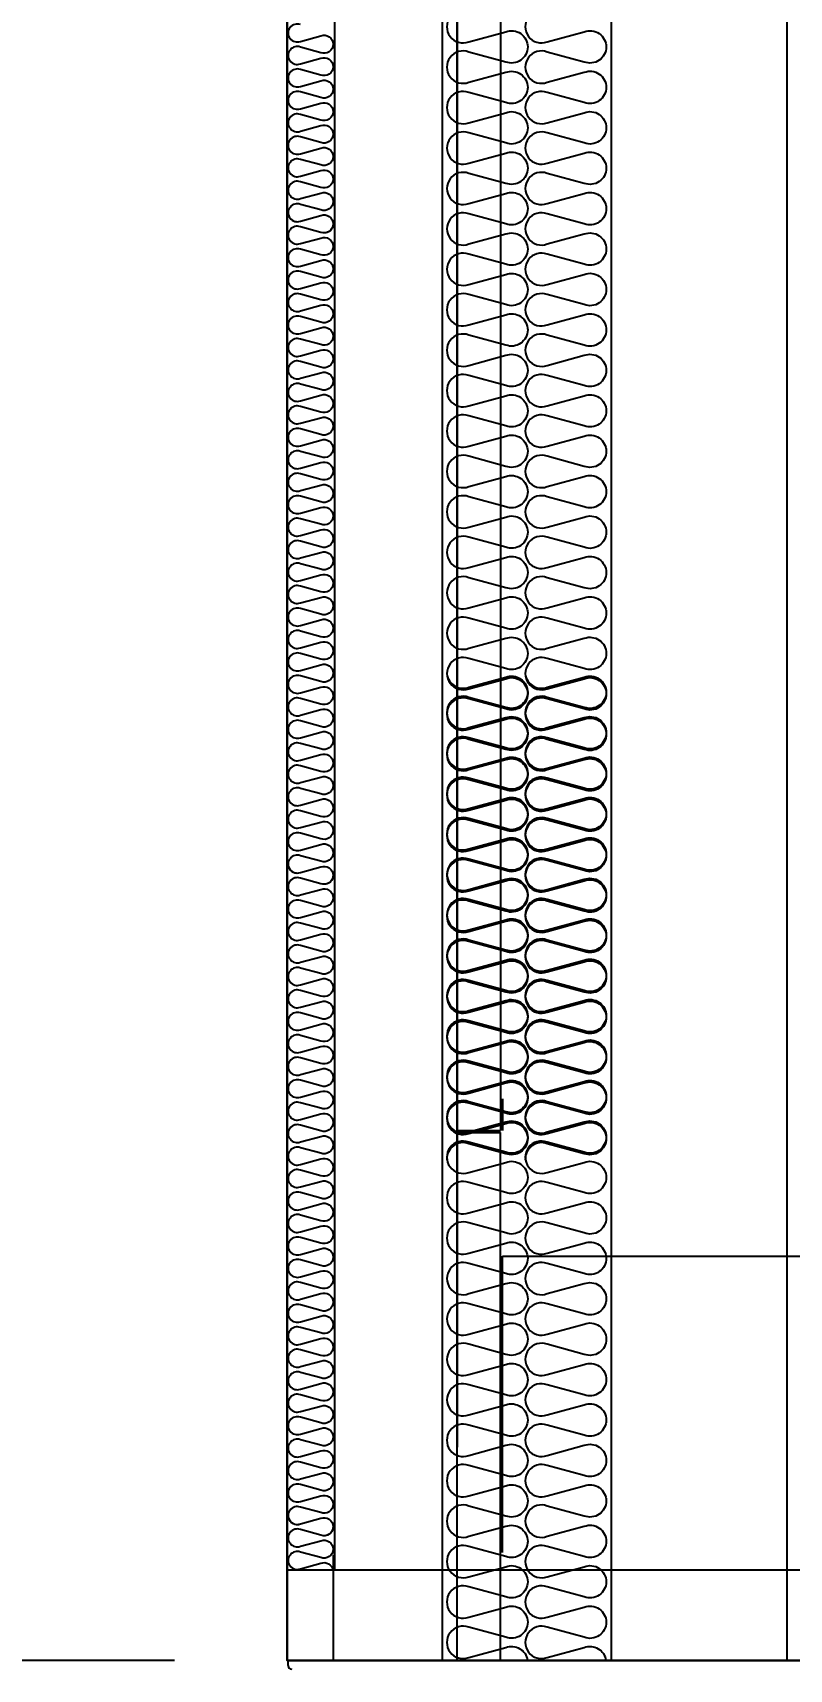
# Model space of a CAD drawing. Header units: millimetres. Extents: x 2773 to 32180, y 2797 to 23592.
# Drawn here: x 5814 to 6485, y 9514 to 10968 of the extents above; entities that cross this region are included whole.
import ezdxf

# ---------------------------------------------------------------- set-up
doc = ezdxf.new("R2010")
doc.units = ezdxf.units.MM
doc.linetypes.add('HIDDEN', pattern=[0.375, 0.25, -0.125])
for name, color, linetype in [('SMS', 220, 'Continuous'), ('냉각탑', 4, 'Continuous'), ('냉각탑_dim', 1, 'Continuous'), ('냉각탑_찬넬방진', 1, 'Continuous')]:
    doc.layers.add(name, color=color, linetype=linetype)
doc.styles.add('HY울릉도L', font='')
doc.styles.get('HY울릉도L').set_extended_font_data('HY울릉도L')
doc.dimstyles.new('성지DIM', dxfattribs={"dimtxt": 3.5, "dimasz": 3, "dimexe": 1, "dimexo": 2.5, "dimgap": 2, "dimtad": 1, "dimdec": 0, "dimzin": 3, "dimdsep": 46, "dimtxsty": 'HY울릉도L', "dimblk": 'ARCHTICK', "dimcen": -2, "dimclrd": 256, "dimclre": 256, "dimclrt": 7, "dimadec": 0, "dimazin": 0, "dimtfac": 1, "dimtdec": 0, "dimtofl": 0, "dimtmove": 0, "dimatfit": 3, "dimfxl": 1, "dimtolj": 1, "dimtzin": 0, "dimlwe": -1, "dimarcsym": 0})

# ---------------------------------------------------------------- blocks, each defined once
blk = doc.blocks.new('_ArchTick')
at = {"color": 0, "linetype": 'ByBlock', "const_width": 0.15}
blk.add_lwpolyline([(-0.5, -0.5), (0.5, 0.5)], dxfattribs=at)
blk = doc.blocks.new('*D653')
at = {"layer": 'Defpoints', "color": 0, "transparency": 16777216}
for p in [(5382.4, 12522.3), (6039.6, 12522.3), (6039.6, 9522.3)]:
    blk.add_point(p, dxfattribs=at)
at = {"layer": '냉각탑_dim', "transparency": 16777216}
for p, q in [((5939.6, 12522.3), (5342.4, 12522.3)), ((5939.6, 9522.3), (5342.4, 9522.3))]:
    blk.add_line(p, q, dxfattribs=at)
at = {"layer": '냉각탑_dim', "lineweight": -2, "transparency": 16777216}
blk.add_line((5382.4, 9522.3), (5382.4, 12522.3), dxfattribs=at)
at = {"layer": '냉각탑_dim', "lineweight": -2, "transparency": 16777216, "xscale": 120, "yscale": 120, "zscale": 120}
for p, rotation in [((5382.4, 12522.3), 90), ((5382.4, 9522.3), 270)]:
    blk.add_blockref('_ArchTick', p, dxfattribs=dict(at, rotation=rotation))
at = {"layer": '냉각탑_dim', "color": 7, "transparency": 16777216, "insert": (5232.4, 11022.3), "char_height": 140, "attachment_point": 5, "rotation": 90, "style": 'HY울릉도L'}
blk.add_mtext('\\A1;3000', dxfattribs=at)
blk = doc.blocks.new('3')
for p, q in [((6039.6, 12522.3), (6039.6, 9522.3)), ((6190.5, 12154.8), (6190.5, 9993)), ((6229, 12154.8), (6229, 9993)), ((6230.8, 10021.1), (6230.8, 9993)), ((6190.5, 9993), (6229, 9993)), ((6190.5, 9991.1), (6190.5, 9711.7)), ((6190.5, 9522.3), (6190.5, 9991.1)), ((6190.5, 9991.1), (6229, 9991.1)), ((6229, 9522.3), (6229, 9991.1)), ((6230.8, 9618), (6230.8, 9881.4)), ((6230.8, 9881.4), (8889.3, 9881.4)), ((6080.8, 9522.3), (6080.8, 9616.1)), ((6039.6, 9522.3), (8494.6, 9522.3)), ((6079, 9522.3), (6040.5, 9522.3)), ((6079, 9522.3), (6040.5, 9522.3)), ((8889.3, 9522.3), (6190.5, 9522.3)), ((7313.7, 9522.3), (6230.8, 9522.3)), ((8889.3, 9522.3), (6230.8, 9522.3))]:
    blk.add_line(p, q)
at = {"color": 7}
for p, q in [((6039.6, 12522.3), (6039.6, 9522.3)), ((6081.6, 12522.3), (6081.6, 9602.3)), ((6177.4, 12483), (6177.4, 9522.3)), ((6327.4, 12483), (6327.4, 9522.3)), ((6483.4, 12483), (6483.4, 9522.3)), ((9039.6, 9602.3), (6039.6, 9602.3)), ((6039.6, 9522.3), (8494.6, 9522.3))]:
    blk.add_line(p, q, dxfattribs=at)
at = {"ltscale": 500}
blk.add_lwpolyline([(6039.6, 12522.3), (9039.3, 12522.3), (9039.3, 9522.3), (6039.6, 9522.3)], close=True, dxfattribs=at)
at = {"layer": 'SMS', "color": 5}
for points in [[(6051.4, 10975.1, 1.449198), (6051.4, 10960.2), (6069.6, 10965.2, -0.524856), (6080.5, 10957.7, -0.524856), (6069.6, 10950.2), (6051.4, 10955.2, 1.449198), (6051.4, 10940.3), (6069.6, 10945.2, -0.524856), (6080.5, 10937.7, -0.524856), (6069.6, 10930.3), (6051.4, 10935.2, 1.449198), (6051.4, 10920.3), (6069.6, 10925.3, -0.524856), (6080.5, 10917.8, -0.524856), (6069.6, 10910.3), (6051.4, 10915.3, 1.449198), (6051.4, 10900.4), (6069.6, 10905.3, -0.524856), (6080.5, 10897.8, -0.524856), (6069.6, 10890.4), (6051.4, 10895.3, 1.449198), (6051.4, 10880.4), (6069.6, 10885.4, -0.524856), (6080.5, 10877.9, -0.524856), (6069.6, 10870.4), (6051.4, 10875.4, 1.449198), (6051.4, 10860.5), (6069.6, 10865.4, -0.524856), (6080.5, 10857.9, -0.524856), (6069.6, 10850.5), (6051.4, 10855.4, 1.449198), (6051.4, 10840.5), (6069.6, 10845.5, -0.524856), (6080.5, 10838, -0.524856), (6069.6, 10830.5), (6051.4, 10835.5, 1.449198), (6051.4, 10820.6), (6069.6, 10825.5, -0.524856), (6080.5, 10818, -0.524856), (6069.6, 10810.6), (6051.4, 10815.5, 1.449198), (6051.4, 10800.6), (6069.6, 10805.6, -0.524856), (6080.5, 10798.1, -0.417249), (6072.4, 10790.1)], [(6200.9, 10986.7, 1.449198), (6200.9, 10959.8), (6233.8, 10968.7, -0.524856), (6253.2, 10955.3, -0.524856), (6233.8, 10941.9), (6200.9, 10950.8, 1.449198), (6200.9, 10923.9), (6233.8, 10932.8, -0.524856), (6253.2, 10919.4, -0.524856), (6233.8, 10906), (6200.9, 10914.9, 1.449198), (6200.9, 10888), (6233.8, 10896.9, -0.524856), (6253.2, 10883.5, -0.524856), (6233.8, 10870), (6200.9, 10878.9, 1.449198), (6200.9, 10852.1), (6233.8, 10861, -0.524856), (6253.2, 10847.6, -0.524856), (6233.8, 10834.1), (6200.9, 10843, 1.449198), (6200.9, 10816.2), (6233.8, 10825.1, -0.524856), (6253.2, 10811.7, -0.524856), (6233.8, 10798.2), (6200.9, 10807.1, 1.449198), (6200.9, 10780.3), (6233.8, 10789.2, -0.524856), (6253.2, 10775.7, -0.524856), (6233.8, 10762.3), (6200.9, 10771.2, 1.449198), (6200.9, 10744.4), (6233.8, 10753.3, -0.524856), (6253.2, 10739.8, -0.524856), (6233.8, 10726.4), (6200.9, 10735.3, 1.449198), (6200.9, 10708.4), (6233.8, 10717.4, -0.524856), (6253.2, 10703.9, -0.524856), (6233.8, 10690.5), (6200.9, 10699.4, 1.449198), (6200.9, 10672.5), (6233.8, 10681.4, -0.524856), (6253.2, 10668, -0.524856), (6233.8, 10654.6), (6200.9, 10663.5, 1.449198), (6200.9, 10636.6), (6233.8, 10645.5, -0.524856), (6253.2, 10632.1, -0.524856), (6233.8, 10618.7), (6200.9, 10627.6, 1.449198), (6200.9, 10600.7), (6233.8, 10609.6, -0.524856), (6253.2, 10596.2, -0.524856), (6233.8, 10582.8), (6200.9, 10591.7, 1.449198), (6200.9, 10564.8), (6233.8, 10573.7, -0.524856), (6253.2, 10560.3, -0.524856), (6233.8, 10546.9), (6200.9, 10555.8, 1.449198), (6200.9, 10528.9), (6233.8, 10537.8, -0.524856), (6253.2, 10524.4, -0.524856), (6233.8, 10510.9), (6200.9, 10519.8, 1.449198), (6200.9, 10493), (6233.8, 10501.9, -0.524856), (6253.2, 10488.5, -0.524856), (6233.8, 10475), (6200.9, 10483.9, 1.449198), (6200.9, 10457.1), (6233.8, 10466, -0.524856), (6253.2, 10452.6, -0.524856), (6233.8, 10439.1), (6200.9, 10448, 1.449198), (6200.9, 10421.2), (6233.8, 10430.1, -0.524856), (6253.2, 10416.6, -0.524856), (6233.8, 10403.2), (6200.9, 10412.1, 1.449198), (6200.9, 10385.3), (6233.8, 10394.2, -0.524856), (6253.2, 10380.7, -0.524856), (6233.8, 10367.3), (6200.9, 10376.2, 1.449198), (6200.9, 10349.3), (6233.8, 10358.3, -0.524856), (6253.2, 10344.8, -0.524856), (6233.8, 10331.4), (6200.9, 10340.3, 1.449198), (6200.9, 10313.4), (6233.8, 10322.3, -0.524856), (6253.2, 10308.9, -0.524856), (6233.8, 10295.5), (6200.9, 10304.4, 1.449198), (6200.9, 10277.5), (6233.8, 10286.4, -0.524856), (6253.2, 10273, -0.524856), (6233.8, 10259.6), (6200.9, 10268.5, 1.449198), (6200.9, 10241.6), (6233.8, 10250.5, -0.524856), (6253.2, 10237.1, -0.524856), (6233.8, 10223.7), (6200.9, 10232.6, 1.449198), (6200.9, 10205.7), (6233.8, 10214.6, -0.524856), (6253.2, 10201.2, -0.524856), (6233.8, 10187.8), (6200.9, 10196.7, 1.449198), (6200.9, 10169.8), (6233.8, 10178.7, -0.524856), (6253.2, 10165.3, -0.524856), (6233.8, 10151.8), (6200.9, 10160.7, 1.449198), (6200.9, 10133.9), (6233.8, 10142.8, -0.524856), (6253.2, 10129.4, -0.524856), (6233.8, 10115.9), (6200.9, 10124.8, 1.449198), (6200.9, 10098), (6233.8, 10106.9, -0.524856), (6253.2, 10093.5, -0.524856), (6233.8, 10080), (6200.9, 10088.9, 1.449198), (6200.9, 10062.1), (6233.8, 10071, -0.524856), (6253.2, 10057.5, -0.524856), (6233.8, 10044.1), (6200.9, 10053, 1.449198), (6200.9, 10026.2), (6233.8, 10035.1, -0.524856), (6253.2, 10021.6, -0.524856), (6233.8, 10008.2), (6200.9, 10017.1, 0.440524), (6181.9, 10007.6, 0.440524)], [(6270.5, 10986.7, 1.449198), (6270.5, 10959.8), (6303.4, 10968.7, -0.524856), (6322.9, 10955.3, -0.524856), (6303.4, 10941.9), (6270.5, 10950.8, 1.449198), (6270.5, 10923.9), (6303.4, 10932.8, -0.524856), (6322.9, 10919.4, -0.524856), (6303.4, 10906), (6270.5, 10914.9, 1.449198), (6270.5, 10888), (6303.4, 10896.9, -0.524856), (6322.9, 10883.5, -0.524856), (6303.4, 10870), (6270.5, 10878.9, 1.449198), (6270.5, 10852.1), (6303.4, 10861, -0.524856), (6322.9, 10847.6, -0.524856), (6303.4, 10834.1), (6270.5, 10843, 1.449198), (6270.5, 10816.2), (6303.4, 10825.1, -0.524856), (6322.9, 10811.7, -0.524856), (6303.4, 10798.2), (6270.5, 10807.1, 1.449198), (6270.5, 10780.3), (6303.4, 10789.2, -0.524856), (6322.9, 10775.7, -0.524856), (6303.4, 10762.3), (6270.5, 10771.2, 1.449198), (6270.5, 10744.4), (6303.4, 10753.3, -0.524856), (6322.9, 10739.8, -0.524856), (6303.4, 10726.4), (6270.5, 10735.3, 1.449198), (6270.5, 10708.4), (6303.4, 10717.4, -0.524856), (6322.9, 10703.9, -0.524856), (6303.4, 10690.5), (6270.5, 10699.4, 1.449198), (6270.5, 10672.5), (6303.4, 10681.4, -0.524856), (6322.9, 10668, -0.524856), (6303.4, 10654.6), (6270.5, 10663.5, 1.449198), (6270.5, 10636.6), (6303.4, 10645.5, -0.524856), (6322.9, 10632.1, -0.524856), (6303.4, 10618.7), (6270.5, 10627.6, 1.449198), (6270.5, 10600.7), (6303.4, 10609.6, -0.524856), (6322.9, 10596.2, -0.524856), (6303.4, 10582.8), (6270.5, 10591.7, 1.449198), (6270.5, 10564.8), (6303.4, 10573.7, -0.524856), (6322.9, 10560.3, -0.524856), (6303.4, 10546.9), (6270.5, 10555.8, 1.449198), (6270.5, 10528.9), (6303.4, 10537.8, -0.524856), (6322.9, 10524.4, -0.524856), (6303.4, 10510.9), (6270.5, 10519.8, 1.449198), (6270.5, 10493), (6303.4, 10501.9, -0.524856), (6322.9, 10488.5, -0.524856), (6303.4, 10475), (6270.5, 10483.9, 1.449198), (6270.5, 10457.1), (6303.4, 10466, -0.524856), (6322.9, 10452.6, -0.524856), (6303.4, 10439.1), (6270.5, 10448, 1.449198), (6270.5, 10421.2), (6303.4, 10430.1, -0.524856), (6322.9, 10416.6, -0.524856), (6303.4, 10403.2), (6270.5, 10412.1, 1.449198), (6270.5, 10385.3), (6303.4, 10394.2, -0.524856), (6322.9, 10380.7, -0.524856), (6303.4, 10367.3), (6270.5, 10376.2, 1.449198), (6270.5, 10349.3), (6303.4, 10358.3, -0.524856), (6322.9, 10344.8, -0.524856), (6303.4, 10331.4), (6270.5, 10340.3, 1.449198), (6270.5, 10313.4), (6303.4, 10322.3, -0.524856), (6322.9, 10308.9, -0.524856), (6303.4, 10295.5), (6270.5, 10304.4, 1.449198), (6270.5, 10277.5), (6303.4, 10286.4, -0.524856), (6322.9, 10273, -0.524856), (6303.4, 10259.6), (6270.5, 10268.5, 1.449198), (6270.5, 10241.6), (6303.4, 10250.5, -0.524856), (6322.9, 10237.1, -0.524856), (6303.4, 10223.7), (6270.5, 10232.6, 1.449198), (6270.5, 10205.7), (6303.4, 10214.6, -0.524856), (6322.9, 10201.2, -0.524856), (6303.4, 10187.8), (6270.5, 10196.7, 1.449198), (6270.5, 10169.8), (6303.4, 10178.7, -0.524856), (6322.9, 10165.3, -0.524856), (6303.4, 10151.8), (6270.5, 10160.7, 1.449198), (6270.5, 10133.9), (6303.4, 10142.8, -0.524856), (6322.9, 10129.4, -0.524856), (6303.4, 10115.9), (6270.5, 10124.8, 1.449198), (6270.5, 10098), (6303.4, 10106.9, -0.524856), (6322.9, 10093.5, -0.524856), (6303.4, 10080), (6270.5, 10088.9, 1.449198), (6270.5, 10062.1), (6303.4, 10071, -0.524856), (6322.9, 10057.5, -0.524856), (6303.4, 10044.1), (6270.5, 10053, 1.449198), (6270.5, 10026.2), (6303.4, 10035.1, -0.524856), (6322.9, 10021.6, -0.524856), (6303.4, 10008.2), (6270.5, 10017.1, 0.440524), (6251.6, 10007.6, 0.440524)], [(6040.8, 10806.1, 0.446849), (6051.4, 10800.6), (6069.6, 10805.6, -0.524856), (6080.5, 10798.1, -0.524856), (6069.6, 10790.6), (6051.4, 10795.6, 1.449198), (6051.4, 10780.7), (6069.6, 10785.6, -0.524856), (6080.5, 10778.1, -0.524856), (6069.6, 10770.7), (6051.4, 10775.6, 1.449198), (6051.4, 10760.7), (6069.6, 10765.7, -0.524856), (6080.5, 10758.2, -0.524856), (6069.6, 10750.7), (6051.4, 10755.7, 1.449198), (6051.4, 10740.8), (6069.6, 10745.7, -0.524856), (6080.5, 10738.2, -0.524856), (6069.6, 10730.8), (6051.4, 10735.7, 1.449198), (6051.4, 10720.8), (6069.6, 10725.8, -0.524856), (6080.5, 10718.3, -0.524856), (6069.6, 10710.8), (6051.4, 10715.8, 1.449198), (6051.4, 10700.9), (6069.6, 10705.8, -0.524856), (6080.5, 10698.3, -0.524856), (6069.6, 10690.9), (6051.4, 10695.8, 1.449198), (6051.4, 10680.9), (6069.6, 10685.9, -0.524856), (6080.5, 10678.4, -0.524856), (6069.6, 10670.9), (6051.4, 10675.9, 1.449198), (6051.4, 10661), (6069.6, 10665.9, -0.524856), (6080.5, 10658.4, -0.524856), (6069.6, 10651), (6051.4, 10655.9, 1.449198), (6051.4, 10641), (6069.6, 10646, -0.524856), (6080.5, 10638.5, -0.524856), (6069.6, 10631), (6051.4, 10636, 1.449198), (6051.4, 10621.1), (6069.6, 10626, -0.524856), (6080.5, 10618.5, -0.524856), (6069.6, 10611.1), (6051.4, 10616, 1.449198), (6051.4, 10601.1), (6069.6, 10606.1, -0.524856), (6080.5, 10598.6, -0.524856), (6069.6, 10591.1), (6051.4, 10596.1, 1.449198), (6051.4, 10581.2), (6069.6, 10586.1, -0.524856), (6080.5, 10578.6, -0.524856), (6069.6, 10571.2), (6051.4, 10576.1, 1.449198), (6051.4, 10561.2), (6069.6, 10566.2, -0.524856), (6080.5, 10558.7, -0.524856), (6069.6, 10551.2), (6051.4, 10556.2, 1.449198), (6051.4, 10541.3), (6069.6, 10546.2, -0.524856), (6080.5, 10538.7, -0.524856), (6069.6, 10531.3), (6051.4, 10536.2, 1.449198), (6051.4, 10521.3), (6069.6, 10526.3, -0.524856), (6080.5, 10518.8, -0.524856), (6069.6, 10511.3), (6051.4, 10516.3, 1.449198), (6051.4, 10501.4), (6069.6, 10506.3, -0.524856), (6080.5, 10498.8, -0.524856), (6069.6, 10491.4), (6051.4, 10496.3, 1.449198), (6051.4, 10481.4), (6069.6, 10486.4, -0.524856), (6080.5, 10478.9, -0.524856), (6069.6, 10471.4), (6051.4, 10476.4, 1.449198), (6051.4, 10461.5), (6069.6, 10466.4, -0.524856), (6080.5, 10458.9, -0.524856), (6069.6, 10451.5), (6051.4, 10456.4, 1.449198), (6051.4, 10441.5), (6069.6, 10446.5, -0.524856), (6080.5, 10439, -0.524856), (6069.6, 10431.5), (6051.4, 10436.5, 1.449198), (6051.4, 10421.6), (6069.6, 10426.5, -0.524856), (6080.5, 10419, -0.524856), (6069.6, 10411.6), (6051.4, 10416.5, 1.449198), (6051.4, 10401.6), (6069.6, 10406.6, -0.524856), (6080.5, 10399.1, -0.524856), (6069.6, 10391.6), (6051.4, 10396.6, 1.449198), (6051.4, 10381.7), (6069.6, 10386.6, -0.524856), (6080.5, 10379.1, -0.524856), (6069.6, 10371.7), (6051.4, 10376.6, 1.449198), (6051.4, 10361.7), (6069.6, 10366.7, -0.524856), (6080.5, 10359.2, -0.524856), (6069.6, 10351.7), (6051.4, 10356.7, 1.449198), (6051.4, 10341.8), (6069.6, 10346.7, -0.524856), (6080.5, 10339.2, -0.524856), (6069.6, 10331.8), (6051.4, 10336.7, 1.449198), (6051.4, 10321.8), (6069.6, 10326.8, -0.524856), (6080.5, 10319.3, -0.524856), (6069.6, 10311.8), (6051.4, 10316.8, 1.449198), (6051.4, 10301.9), (6069.6, 10306.8, -0.524856), (6080.5, 10299.3, -0.524856), (6069.6, 10291.9), (6051.4, 10296.8, 1.449198), (6051.4, 10281.9), (6069.6, 10286.9, -0.524856), (6080.5, 10279.4, -0.524856), (6069.6, 10271.9), (6051.4, 10276.9, 1.449198), (6051.4, 10262), (6069.6, 10266.9, -0.524856), (6080.5, 10259.4, -0.524856), (6069.6, 10252), (6051.4, 10256.9, 1.449198), (6051.4, 10242), (6069.6, 10247, -0.524856), (6080.5, 10239.5, -0.524856), (6069.6, 10232), (6051.4, 10237, 1.449198), (6051.4, 10222.1), (6069.6, 10227, -0.524856), (6080.5, 10219.5, -0.417249), (6072.4, 10211.6)], [(6181.9, 10396.5, 0.446849), (6200.9, 10386.6), (6233.8, 10395.5, -0.524856), (6253.2, 10382.1, -0.524856), (6233.8, 10368.7), (6200.9, 10377.6, 1.449198), (6200.9, 10350.7), (6233.8, 10359.6, -0.524856), (6253.2, 10346.2, -0.524856), (6233.8, 10332.8), (6200.9, 10341.7, 1.449198), (6200.9, 10314.8), (6233.8, 10323.7, -0.524856), (6253.2, 10310.3, -0.524856), (6233.8, 10296.9), (6200.9, 10305.8, 1.449198), (6200.9, 10278.9), (6233.8, 10287.8, -0.524856), (6253.2, 10274.4, -0.524856), (6233.8, 10261), (6200.9, 10269.9, 1.449198), (6200.9, 10243), (6233.8, 10251.9, -0.524856), (6253.2, 10238.5, -0.524856), (6233.8, 10225), (6200.9, 10233.9, 1.449198), (6200.9, 10207.1), (6233.8, 10216, -0.524856), (6253.2, 10202.6, -0.524856), (6233.8, 10189.1), (6200.9, 10198, 1.449198), (6200.9, 10171.2), (6233.8, 10180.1, -0.524856), (6253.2, 10166.7, -0.524856), (6233.8, 10153.2), (6200.9, 10162.1, 1.449198), (6200.9, 10135.3), (6233.8, 10144.2, -0.524856), (6253.2, 10130.7, -0.524856), (6233.8, 10117.3), (6200.9, 10126.2, 1.449198), (6200.9, 10099.4), (6233.8, 10108.3, -0.524856), (6253.2, 10094.8, -0.524856), (6233.8, 10081.4), (6200.9, 10090.3, 1.449198), (6200.9, 10063.4), (6233.8, 10072.4, -0.524856), (6253.2, 10058.9, -0.524856), (6233.8, 10045.5), (6200.9, 10054.4, 1.449198), (6200.9, 10027.5), (6233.8, 10036.4, -0.524856), (6253.2, 10023, -0.524856), (6233.8, 10009.6), (6200.9, 10018.5, 1.449198), (6200.9, 9991.6), (6233.8, 10000.5, -0.524856), (6253.2, 9987.1, -0.524856), (6233.8, 9973.7), (6200.9, 9982.6, 1.449198), (6200.9, 9955.7), (6233.8, 9964.6, -0.524856), (6253.2, 9951.2, -0.524856), (6233.8, 9937.8), (6200.9, 9946.7, 1.449198), (6200.9, 9919.8), (6233.8, 9928.7, -0.524856), (6253.2, 9915.3, -0.524856), (6233.8, 9901.9), (6200.9, 9910.8, 1.449198), (6200.9, 9883.9), (6233.8, 9892.8, -0.524856), (6253.2, 9879.4, -0.524856), (6233.8, 9865.9), (6200.9, 9874.8, 1.449198), (6200.9, 9848), (6233.8, 9856.9, -0.524856), (6253.2, 9843.5, -0.524856), (6233.8, 9830), (6200.9, 9838.9, 1.449198), (6200.9, 9812.1), (6233.8, 9821, -0.524856), (6253.2, 9807.6, -0.524856), (6233.8, 9794.1), (6200.9, 9803, 1.449198), (6200.9, 9776.2), (6233.8, 9785.1, -0.524856), (6253.2, 9771.6, -0.524856), (6233.8, 9758.2), (6200.9, 9767.1, 1.449198), (6200.9, 9740.3), (6233.8, 9749.2, -0.524856), (6253.2, 9735.7, -0.524856), (6233.8, 9722.3), (6200.9, 9731.2, 1.449198), (6200.9, 9704.3), (6233.8, 9713.3, -0.524856), (6253.2, 9699.8, -0.524856), (6233.8, 9686.4), (6200.9, 9695.3, 1.449198), (6200.9, 9668.4), (6233.8, 9677.3, -0.524856), (6253.2, 9663.9, -0.524856), (6233.8, 9650.5), (6200.9, 9659.4, 1.449198), (6200.9, 9632.5), (6233.8, 9641.4, -0.524856), (6253.2, 9628, -0.524856), (6233.8, 9614.6), (6200.9, 9623.5, 1.449198), (6200.9, 9596.6), (6233.8, 9605.5, -0.524856), (6253.2, 9592.1, -0.524856), (6233.8, 9578.7), (6200.9, 9587.6, 1.449198), (6200.9, 9560.7), (6233.8, 9569.6, -0.524856), (6253.2, 9556.2, -0.524856), (6233.8, 9542.8), (6200.9, 9551.7, 1.449198), (6200.9, 9524.8), (6233.8, 9533.7, -0.479826), (6253.1, 9522.3, -0.479826)], [(6251.5, 10396.5, 0.446849), (6270.5, 10386.6), (6303.4, 10395.5, -0.524856), (6322.9, 10382.1, -0.524856), (6303.4, 10368.7), (6270.5, 10377.6, 1.449198), (6270.5, 10350.7), (6303.4, 10359.6, -0.524856), (6322.9, 10346.2, -0.524856), (6303.4, 10332.8), (6270.5, 10341.7, 1.449198), (6270.5, 10314.8), (6303.4, 10323.7, -0.524856), (6322.9, 10310.3, -0.524856), (6303.4, 10296.9), (6270.5, 10305.8, 1.449198), (6270.5, 10278.9), (6303.4, 10287.8, -0.524856), (6322.9, 10274.4, -0.524856), (6303.4, 10261), (6270.5, 10269.9, 1.449198), (6270.5, 10243), (6303.4, 10251.9, -0.524856), (6322.9, 10238.5, -0.524856), (6303.4, 10225), (6270.5, 10233.9, 1.449198), (6270.5, 10207.1), (6303.4, 10216, -0.524856), (6322.9, 10202.6, -0.524856), (6303.4, 10189.1), (6270.5, 10198, 1.449198), (6270.5, 10171.2), (6303.4, 10180.1, -0.524856), (6322.9, 10166.7, -0.524856), (6303.4, 10153.2), (6270.5, 10162.1, 1.449198), (6270.5, 10135.3), (6303.4, 10144.2, -0.524856), (6322.9, 10130.7, -0.524856), (6303.4, 10117.3), (6270.5, 10126.2, 1.449198), (6270.5, 10099.4), (6303.4, 10108.3, -0.524856), (6322.9, 10094.8, -0.524856), (6303.4, 10081.4), (6270.5, 10090.3, 1.449198), (6270.5, 10063.4), (6303.4, 10072.4, -0.524856), (6322.9, 10058.9, -0.524856), (6303.4, 10045.5), (6270.5, 10054.4, 1.449198), (6270.5, 10027.5), (6303.4, 10036.4, -0.524856), (6322.9, 10023, -0.524856), (6303.4, 10009.6), (6270.5, 10018.5, 1.449198), (6270.5, 9991.6), (6303.4, 10000.5, -0.524856), (6322.9, 9987.1, -0.524856), (6303.4, 9973.7), (6270.5, 9982.6, 1.449198), (6270.5, 9955.7), (6303.4, 9964.6, -0.524856), (6322.9, 9951.2, -0.524856), (6303.4, 9937.8), (6270.5, 9946.7, 1.449198), (6270.5, 9919.8), (6303.4, 9928.7, -0.524856), (6322.9, 9915.3, -0.524856), (6303.4, 9901.9), (6270.5, 9910.8, 1.449198), (6270.5, 9883.9), (6303.4, 9892.8, -0.524856), (6322.9, 9879.4, -0.524856), (6303.4, 9865.9), (6270.5, 9874.8, 1.449198), (6270.5, 9848), (6303.4, 9856.9, -0.524856), (6322.9, 9843.5, -0.524856), (6303.4, 9830), (6270.5, 9838.9, 1.449198), (6270.5, 9812.1), (6303.4, 9821, -0.524856), (6322.9, 9807.6, -0.524856), (6303.4, 9794.1), (6270.5, 9803, 1.449198), (6270.5, 9776.2), (6303.4, 9785.1, -0.524856), (6322.9, 9771.6, -0.524856), (6303.4, 9758.2), (6270.5, 9767.1, 1.449198), (6270.5, 9740.3), (6303.4, 9749.2, -0.524856), (6322.9, 9735.7, -0.524856), (6303.4, 9722.3), (6270.5, 9731.2, 1.449198), (6270.5, 9704.3), (6303.4, 9713.3, -0.524856), (6322.9, 9699.8, -0.524856), (6303.4, 9686.4), (6270.5, 9695.3, 1.449198), (6270.5, 9668.4), (6303.4, 9677.3, -0.524856), (6322.9, 9663.9, -0.524856), (6303.4, 9650.5), (6270.5, 9659.4, 1.449198), (6270.5, 9632.5), (6303.4, 9641.4, -0.524856), (6322.9, 9628, -0.524856), (6303.4, 9614.6), (6270.5, 9623.5, 1.449198), (6270.5, 9596.6), (6303.4, 9605.5, -0.524856), (6322.9, 9592.1, -0.524856), (6303.4, 9578.7), (6270.5, 9587.6, 1.449198), (6270.5, 9560.7), (6303.4, 9569.6, -0.524856), (6322.9, 9556.2, -0.524856), (6303.4, 9542.8), (6270.5, 9551.7, 1.449198), (6270.5, 9524.8), (6303.4, 9533.7, -0.479826), (6322.7, 9522.3, -0.479826)], [(6040.8, 10227.5, 0.446849), (6051.4, 10222.1), (6069.6, 10227, -0.524856), (6080.5, 10219.5, -0.524856), (6069.6, 10212.1), (6051.4, 10217, 1.449198), (6051.4, 10202.1), (6069.6, 10207.1, -0.524856), (6080.5, 10199.6, -0.524856), (6069.6, 10192.1), (6051.4, 10197.1, 1.449198), (6051.4, 10182.2), (6069.6, 10187.1, -0.524856), (6080.5, 10179.6, -0.524856), (6069.6, 10172.2), (6051.4, 10177.1, 1.449198), (6051.4, 10162.2), (6069.6, 10167.2, -0.524856), (6080.5, 10159.7, -0.524856), (6069.6, 10152.2), (6051.4, 10157.2, 1.449198), (6051.4, 10142.3), (6069.6, 10147.2, -0.524856), (6080.5, 10139.7, -0.524856), (6069.6, 10132.3), (6051.4, 10137.2, 1.449198), (6051.4, 10122.3), (6069.6, 10127.3, -0.524856), (6080.5, 10119.8, -0.524856), (6069.6, 10112.3), (6051.4, 10117.3, 1.449198), (6051.4, 10102.4), (6069.6, 10107.3, -0.524856), (6080.5, 10099.8, -0.524856), (6069.6, 10092.4), (6051.4, 10097.3, 1.449198), (6051.4, 10082.4), (6069.6, 10087.4, -0.524856), (6080.5, 10079.9, -0.524856), (6069.6, 10072.4), (6051.4, 10077.4, 1.449198), (6051.4, 10062.5), (6069.6, 10067.4, -0.524856), (6080.5, 10059.9, -0.524856), (6069.6, 10052.5), (6051.4, 10057.4, 1.449198), (6051.4, 10042.5), (6069.6, 10047.5, -0.524856), (6080.5, 10040, -0.524856), (6069.6, 10032.5), (6051.4, 10037.5, 1.449198), (6051.4, 10022.6), (6069.6, 10027.5, -0.524856), (6080.5, 10020, -0.524856), (6069.6, 10012.6), (6051.4, 10017.5, 1.449198), (6051.4, 10002.6), (6069.6, 10007.6, -0.524856), (6080.5, 10000.1, -0.524856), (6069.6, 9992.6), (6051.4, 9997.6, 1.449198), (6051.4, 9982.7), (6069.6, 9987.6, -0.524856), (6080.5, 9980.1, -0.524856), (6069.6, 9972.7), (6051.4, 9977.6, 1.449198), (6051.4, 9962.7), (6069.6, 9967.7, -0.524856), (6080.5, 9960.2, -0.524856), (6069.6, 9952.7), (6051.4, 9957.7, 1.449198), (6051.4, 9942.8), (6069.6, 9947.7, -0.524856), (6080.5, 9940.2, -0.524856), (6069.6, 9932.8), (6051.4, 9937.7, 1.449198), (6051.4, 9922.8), (6069.6, 9927.8, -0.524856), (6080.5, 9920.3, -0.524856), (6069.6, 9912.8), (6051.4, 9917.8, 1.449198), (6051.4, 9902.9), (6069.6, 9907.8, -0.524856), (6080.5, 9900.3, -0.524856), (6069.6, 9892.9), (6051.4, 9897.8, 1.449198), (6051.4, 9882.9), (6069.6, 9887.9, -0.524856), (6080.5, 9880.4, -0.524856), (6069.6, 9872.9), (6051.4, 9877.9, 1.449198), (6051.4, 9863), (6069.6, 9867.9, -0.524856), (6080.5, 9860.4, -0.524856), (6069.6, 9853), (6051.4, 9857.9, 1.449198), (6051.4, 9843), (6069.6, 9848, -0.524856), (6080.5, 9840.5, -0.524856), (6069.6, 9833), (6051.4, 9838, 1.449198), (6051.4, 9823.1), (6069.6, 9828, -0.524856), (6080.5, 9820.5, -0.524856), (6069.6, 9813.1), (6051.4, 9818, 1.449198), (6051.4, 9803.1), (6069.6, 9808.1, -0.524856), (6080.5, 9800.6, -0.524856), (6069.6, 9793.1), (6051.4, 9798.1, 1.449198), (6051.4, 9783.2), (6069.6, 9788.1, -0.524856), (6080.5, 9780.6, -0.524856), (6069.6, 9773.2), (6051.4, 9778.1, 1.449198), (6051.4, 9763.2), (6069.6, 9768.2, -0.524856), (6080.5, 9760.7, -0.524856), (6069.6, 9753.2), (6051.4, 9758.2, 1.449198), (6051.4, 9743.3), (6069.6, 9748.2, -0.524856), (6080.5, 9740.7, -0.524856), (6069.6, 9733.3), (6051.4, 9738.2, 1.449198), (6051.4, 9723.3), (6069.6, 9728.3, -0.524856), (6080.5, 9720.8, -0.524856), (6069.6, 9713.3), (6051.4, 9718.3, 1.449198), (6051.4, 9703.4), (6069.6, 9708.3, -0.524856), (6080.5, 9700.8, -0.524856), (6069.6, 9693.4), (6051.4, 9698.3, 1.449198), (6051.4, 9683.4), (6069.6, 9688.4, -0.524856), (6080.5, 9680.9, -0.524856), (6069.6, 9673.4), (6051.4, 9678.4, 1.449198), (6051.4, 9663.5), (6069.6, 9668.4, -0.524856), (6080.5, 9660.9, -0.524856), (6069.6, 9653.5), (6051.4, 9658.4, 1.449198), (6051.4, 9643.5), (6069.6, 9648.5, -0.524856), (6080.5, 9641, -0.417249), (6072.4, 9633)], [(6200.9, 10017.1, 1.449198), (6200.9, 9990.2), (6233.8, 9999.2, -0.524856), (6253.2, 9985.7, -0.524856), (6233.8, 9972.3), (6200.9, 9981.2, 0.54148), (6181.4, 9967, 0.54148)], [(6270.5, 10017.1, 1.449198), (6270.5, 9990.2), (6303.4, 9999.2, -0.524856), (6322.9, 9985.7, -0.524856), (6303.4, 9972.3), (6270.5, 9981.2, 0.54148), (6251.1, 9967, 0.54148)], [(6040.8, 9649, 0.446849), (6051.4, 9643.5), (6069.6, 9648.5, -0.524856), (6080.5, 9641, -0.524856), (6069.6, 9633.5), (6051.4, 9638.5, 1.449198), (6051.4, 9623.6), (6069.6, 9628.5, -0.524856), (6080.5, 9621, -0.524856), (6069.6, 9613.6), (6051.4, 9618.5, 1.449198), (6051.4, 9603.6), (6069.6, 9608.6, -0.476486), (6080.4, 9602.3, -0.476486)]]:
    blk.add_lwpolyline(points, format="xyb", dxfattribs=at)
at = {"layer": '냉각탑', "color": 6, "linetype": 'HIDDEN'}
for p, q in [((6190.5, 9522.3), (6190.5, 12322.3)), ((6547.9, 9522.3), (6190.5, 9522.3))]:
    blk.add_line(p, q, dxfattribs=at)
at = {"layer": '냉각탑', "ltscale": 30}
for q in [(6190.5, 12322.3), (8889.3, 9522.3)]:
    blk.add_line((6190.5, 9522.3), q, dxfattribs=at)
at = {"layer": '냉각탑_찬넬방진', "ltscale": 150}
for p, q in [((6040.5, 9522.3), (6092.5, 9522.3)), ((6040.5, 9517.6), (6040.5, 9522.3)), ((6040.5, 9522.3), (6092.5, 9522.3)), ((6040.5, 9522.3), (6092.5, 9522.3)), ((6040.5, 9517.6), (6040.5, 9522.3)), ((6040.5, 9522.3), (6092.5, 9522.3))]:
    blk.add_line(p, q, dxfattribs=at)
at = {"layer": '냉각탑_찬넬방진', "ltscale": 30}
blk.add_line((6190.5, 9522.3), (8702.1, 9522.3), dxfattribs=at)
blk.add_line((6190.5, 9522.3), (8702.1, 9522.3), dxfattribs=at)
at = {"layer": '냉각탑_찬넬방진', "linetype": 'HIDDEN'}
for q in [(6190.5, 9522.3), (6213.4, 9522.3)]:
    blk.add_line((7110.4, 9522.3), q, dxfattribs=at)
at = {"layer": '냉각탑_찬넬방진', "ltscale": 150}
blk.add_arc((6043.7, 9517.6), 3.18, 180, 270, dxfattribs=at)
blk.add_arc((6043.7, 9517.6), 3.18, 180, 270, dxfattribs=at)

msp = doc.modelspace()

# ---------------------------------------------------------------- block references
msp.add_blockref('3', (0, 0))

# ---------------------------------------------------------------- dimensions: what is measured, and where the dimension line sits
at = {"layer": '냉각탑_dim'}
dim = msp.add_linear_dim(base=(5382.4, 12522.3), p1=(6039.6, 9522.3), p2=(6039.6, 12522.3), angle=90, dimstyle='성지DIM', override={"dimscale": 40}, dxfattribs=at)
dim.commit()
dim.dimension.update_dxf_attribs({"geometry": '*D653', "text_midpoint": (5232.4, 11022.3)})

doc.saveas('drawing.dxf')
